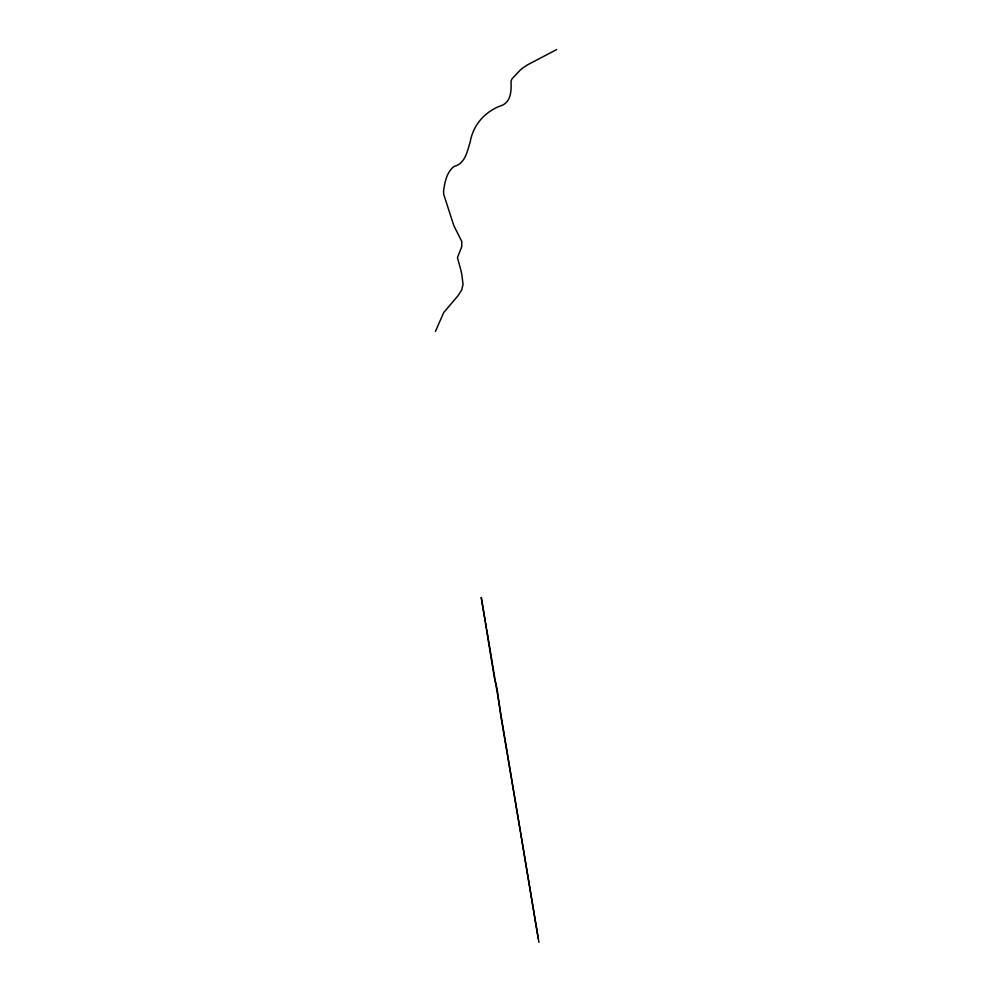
<?xml version="1.0" encoding="UTF-8"?>
<svg xmlns="http://www.w3.org/2000/svg" width="992" height="992" viewBox="0 0 992 992"><rect width="100%" height="100%" fill="white"/><g stroke="black" fill="none" stroke-linecap="round" stroke-linejoin="round"><path stroke-width="1.49" d="M435.426 331.44L443.66 312.629L457.969 295.79L461.59 290.185L463.041 284.543L461.875 274.809A117.031 113.609 21.2 0 0 460.474 268.733L457.461 257.573L461.739 246.735L461.788 241.49L453.803 225.544L443.784 194.506A25.284 24.54 21.2 0 1 443.61 190.551C444.838 182.032 446.784 171.839 454.125 166.458C465.285 163.531 467.269 151.292 470.22 141.831C473.172 125.327 484.17 112.505 499.472 106.268C511.103 103.242 511.45 91.376 511.041 81.58A10.304 10.007 21.2 0 1 512.108 78.728L520.49 69.824A67.927 65.931 21.2 0 1 527.744 64.728L556.574 49.6M520.589 832.747L538.916 942.4M485.572 622.877L486.489 628.184M486.712 629.511L538.234 938.42M481.281 597.556L494.462 678.392L496.508 686.452A9.486 1.141 81.8 0 0 497.29 690.196L500.985 716.943L520.366 831.408M485.348 621.55L481.256 597.606"/></g></svg>
